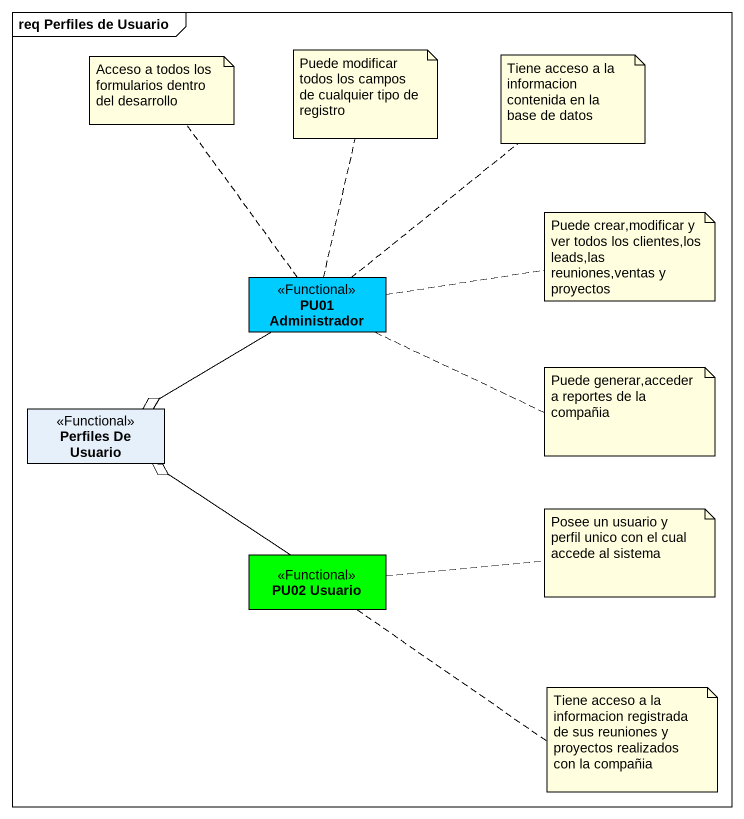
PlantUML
@startuml
mainframe req Perfiles de Usuario
hide circle
hide empty members
class "PU01 Administrador" as PU01_Administrador <<Functional>> #00CCFF
class "Perfiles De Usuario" as Perfiles_De_Usuario <<Functional>>
class "PU02 Usuario" as PU02_Usuario <<Functional>> #00FF00
PU01_Administrador -left-o Perfiles_De_Usuario
PU02_Usuario -up-o Perfiles_De_Usuario
note top of PU01_Administrador : Acceso a todos los formularios dentro del desarrollo
note top of PU01_Administrador : Puede modificar todos los campos de cualquier tipo de registro
note top of PU01_Administrador : Tiene acceso a la informacion contenida en la base de datos
note right of PU01_Administrador : Puede crear,modificar y ver todos los clientes,los leads,las reuniones,ventas y proyectos
note right of PU01_Administrador : Puede generar,acceder a reportes de la compañia
note right of PU02_Usuario : Posee un usuario y perfil unico con el cual accede al sistema
note right of PU02_Usuario : Tiene acceso a la informacion registrada de sus reuniones y proyectos realizados con la compañia
@enduml
